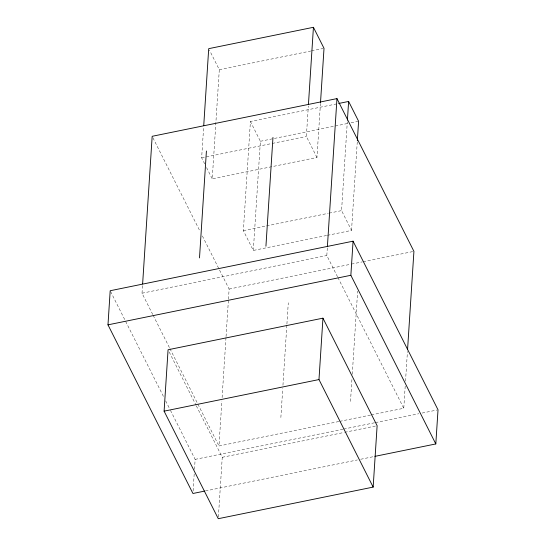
<?xml version="1.0" encoding="UTF-8"?>
<svg xmlns="http://www.w3.org/2000/svg" width="546" height="546" viewBox="0 0 546 546"><rect width="100%" height="100%" fill="white"/><g stroke="black" fill="none" stroke-linecap="round" stroke-linejoin="round"><path stroke-width="0.41" stroke-dasharray="2.73 2.05" d="M152.744 314.503L142.021 293.222L142.513 285.585M204.675 163.834L201.651 157.828L203.624 127.361M320.461 103.324L316.96 157.48L212.244 178.842L219.301 69.683L209.466 50.164M193.1 490.99L194.28 472.686M194.499 469.355L195.14 459.37L169.888 409.234M338.841 421.526L218.973 445.98L221.881 401.023M222.099 397.631L225.996 337.408M226.051 336.554L228.412 300.082M228.467 299.235L229.122 289.059L201.938 235.101M218.386 517.021L222.249 457.295L196.307 405.801M326.569 235.503L253.33 250.443L243.359 230.644L250.416 121.485L336.138 103.993M253.33 250.443L260.387 141.284L250.416 121.485M280.869 417.526L282.732 388.622M282.958 385.223L286.862 324.87M286.916 324.017L288.288 302.771M316.96 157.48L306.367 136.459L308.34 105.999M337.537 276.802L326.822 255.521L327.313 247.884M327.402 235.333L351.535 230.412L341.564 210.613L347.311 121.758M351.535 230.412L357.282 141.557M350.505 401.406L351.986 378.501M352.266 374.263L357.637 291.127M371.307 414.899L403.774 408.278L405.255 385.374M405.528 381.135L407.446 351.447M219.301 69.683L310.722 51.031M311.554 50.86L323.184 48.492M260.387 141.284L347.775 123.451M351.105 122.775L357.767 121.417M201.651 157.828L271.464 143.584M272.297 143.414L306.367 136.459M243.359 230.644L265.827 226.064M266.66 225.894L328.248 213.329M329.081 213.158L341.564 210.613M142.021 293.222L326.822 255.521M229.122 289.059L350.655 264.264M351.488 264.093L362.312 261.882M363.145 261.718L413.09 251.529M339.673 421.355L370.475 415.069M195.14 459.37L342.874 429.238M343.707 429.067L374.59 422.761M375.423 422.597L418.823 413.738M422.16 413.056L437.182 409.991M222.249 457.295L343.816 432.493M344.649 432.323L376.29 425.866M205.46 490.929L357.357 459.944M360.694 459.261L374.051 456.538M337.919 277.559L403.774 408.278M206.565 167.588L212.244 178.842M152.935 137.817L200.027 231.299M153.126 315.26L169.588 347.939M169.97 348.696L197.536 403.419M197.918 404.177L218.973 445.98M169.219 352.027L195.925 405.043M110.572 291.489L163.766 397.078M165.677 400.88L169.506 408.476"/><path stroke-width="0.82" d="M204.62 491.1L192.936 493.488L107.978 324.843L110.19 290.731L353.064 241.182L438.022 409.821L435.81 443.939L374.884 456.367M142.629 283.893L152.17 136.302L336.964 98.601L413.923 251.358L407.555 349.747M164.1 411.158L168.072 349.754L322.952 318.161L377.122 425.703L373.157 487.1L218.277 518.7L164.1 411.158L318.98 379.566L322.952 318.161M203.733 125.669L208.709 48.662L313.431 27.3L324.017 48.321L320.516 102.477M199.502 257.91L206.415 151.017M265.929 246.226L272.966 137.435M308.449 104.306L313.431 27.3M327.423 246.191L336.964 98.601M347.42 120.065L348.621 101.447L338.636 103.487M357.337 140.711L358.599 121.246L348.621 101.447M435.81 443.939L350.86 275.293L353.064 241.182M107.978 324.843L350.86 275.293M318.98 379.566L373.157 487.1"/></g></svg>
